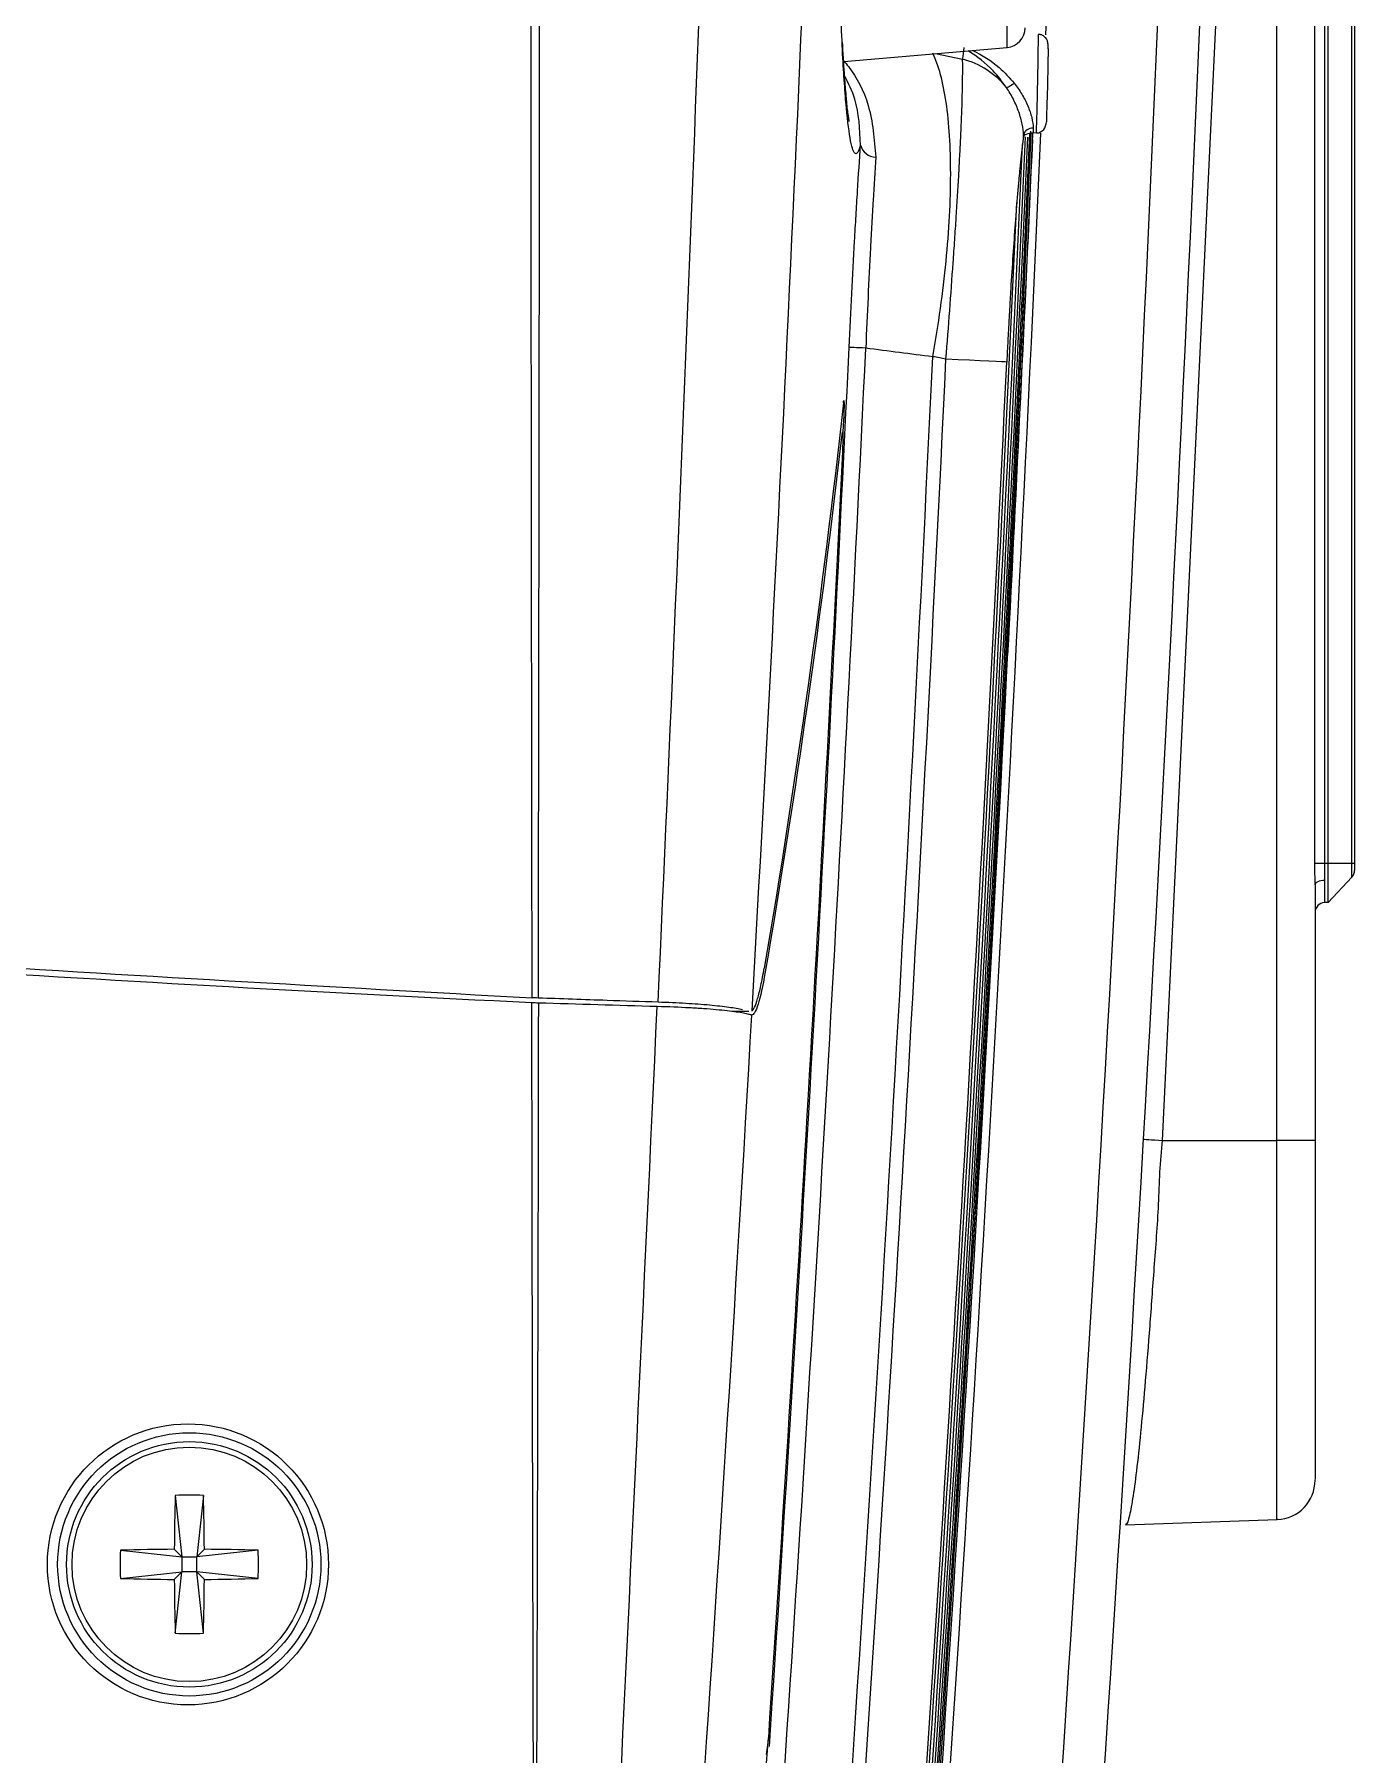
# Model space of a CAD drawing. Extents: x 14.8 to 109.8, y 1.6 to 86.6.
# Drawn here: x 51.373 to 53.378, y 5.086 to 7.7 of the extents above; entities that cross this region are included whole.
import ezdxf

# ---------------------------------------------------------------- set-up
doc = ezdxf.new("R2010")
doc.units = 0
doc.header["$MEASUREMENT"] = 0
doc.layers.add('OBJECT', color=7, linetype='CONTINUOUS')

msp = doc.modelspace()

# ---------------------------------------------------------------- linework, layer by layer
at = {"layer": 'OBJECT'}
for p, q in [((53.3783, 8.8996), (53.3783, 6.4401)), ((53.3743, 6.4401), (53.3743, 8.8297)), ((53.3324, 8.744), (53.3324, 6.4401)), ((53.3383, 6.4401), (53.3383, 8.755)), ((53.318, 6.4401), (53.318, 8.7135)), ((52.8505, 7.6801), (52.8505, 8.5267)), ((53.2604, 6.0194), (53.2604, 8.3476)), ((53.1958, 8.3172), (53.0862, 6.0194)), ((52.6008, 7.6836), (52.6005, 7.6881)), ((52.6007, 7.6698), (52.6005, 7.6762)), ((52.6007, 7.6835), (52.6007, 7.6698)), ((52.6023, 7.6584), (52.8505, 7.6801)), ((52.7418, 7.6706), (52.7829, 7.6622)), ((52.8892, 7.5485), (52.8875, 7.5107)), ((52.8951, 7.55), (52.89, 7.5499)), ((52.6021, 7.1139), (52.6012, 7.096)), ((53.3324, 6.4401), (53.318, 6.4401)), ((53.3383, 6.4401), (53.3324, 6.4401)), ((53.3383, 6.3808), (53.3383, 6.4401)), ((53.3743, 6.4401), (53.3383, 6.4401)), ((53.3743, 6.4194), (53.3743, 6.4401)), ((53.3783, 6.4401), (53.3743, 6.4401)), ((53.3783, 6.4401), (53.3783, 6.4296)), ((53.3183, 6.4077), (53.3183, 6.0194)), ((53.3328, 6.4143), (53.3328, 6.3807)), ((53.3383, 6.3808), (53.3743, 6.4194)), ((53.3383, 6.3808), (53.3328, 6.3807)), ((52.4324, 6.2157), (52.4584, 6.2157)), ((53.0862, 6.0194), (53.2604, 6.0194)), ((51.587, 5.4798), (51.5968, 5.3866)), ((51.6297, 5.4798), (51.6198, 5.3866)), ((53.0302, 5.4351), (53.2605, 5.4431)), ((51.5037, 5.3965), (51.5968, 5.3866)), ((51.5968, 5.3866), (51.5855, 5.398)), ((51.5968, 5.3866), (51.5968, 5.3636)), ((51.5968, 5.3866), (51.6198, 5.3866)), ((51.6312, 5.398), (51.6198, 5.3866)), ((51.713, 5.3965), (51.6198, 5.3866)), ((51.6198, 5.3636), (51.6198, 5.3866)), ((51.5037, 5.3538), (51.5968, 5.3636)), ((51.5855, 5.3523), (51.5968, 5.3636)), ((51.587, 5.2705), (51.5968, 5.3636)), ((51.6198, 5.3636), (51.5968, 5.3636)), ((51.6297, 5.2705), (51.6198, 5.3636)), ((51.6198, 5.3636), (51.6312, 5.3523)), ((51.713, 5.3538), (51.6198, 5.3636)), ((52.4883, 5.1114), (52.4846, 5.0861))]:
    msp.add_line(p, q, dxfattribs=at)
at = {"layer": 'OBJECT', "flags": 128}
for points in [[(52.9247, 8.0877), (52.9153, 7.8569), (52.9086, 7.6989)], [(52.6358, 7.2231), (52.6307, 7.2234), (52.626, 7.2236), (52.6217, 7.2238), (52.618, 7.224), (52.6149, 7.2241), (52.6126, 7.2242), (52.6111, 7.2243), (52.6105, 7.2243)], [(52.85, 7.2019), (52.8476, 7.2021), (52.8421, 7.2023), (52.8338, 7.2027), (52.8227, 7.2032), (52.8091, 7.2039), (52.7935, 7.2046), (52.7762, 7.2055), (52.7576, 7.2063)], [(53.3328, 6.4143), (53.33, 6.4141), (53.3272, 6.4137), (53.3247, 6.4131), (53.3225, 6.4123), (53.3207, 6.4113), (53.3194, 6.4102), (53.3186, 6.409), (53.3183, 6.4077)], [(53.2604, 5.4449), (53.2604, 5.444), (53.2604, 5.4572), (53.2604, 5.4864), (53.2604, 5.5307), (53.2604, 5.5889), (53.2604, 5.6593), (53.2604, 5.74), (53.2604, 5.8286), (53.2604, 5.9227), (53.2604, 6.0194), (53.2604, 6.0194), (53.2604, 6.0194)]]:
    msp.add_lwpolyline(points, dxfattribs=at)
at = {"layer": 'OBJECT'}
for radius in [0.2, 0.1865, 0.1782]:
    msp.add_circle((51.6083, 5.3751), radius, dxfattribs=at)
for centre, radius, start, end in [((-60.9917, 12.6251), 114.2405, 355.98942, 357.836401), ((-60.9917, 12.6251), 114.1766, 355.989295, 357.831003), ((52.8479, 7.71), 0.03, 275, 0), ((52.7501, 7.5385), 0.128, 38.9606, 75.1688), ((52.8262, 7.6738), 0.0596, 293.102, 305.9698), ((52.8886, 7.5435), 0.0137, 83.8464, 164.6372), ((52.6513, 7.5376), 0.0242, 194.3247, 269.079), ((-60.9917, 12.6251), 113.9794, 356.010306, 357.439119), ((-60.9917, 12.6251), 113.9834, 356.005474, 357.445207), ((-60.9917, 12.6251), 113.9869, 356.001114, 357.444922), ((-60.9917, 12.6251), 113.9897, 355.997229, 357.448143), ((-60.9917, 12.6251), 113.9918, 355.993817, 357.448152), ((-60.9917, 12.6251), 113.9943, 355.988397, 357.448045), ((-60.9917, 12.6251), 114.0067, 355.984279, 357.44848), ((-60.9917, 12.6251), 113.9946, 357.048722, 357.443231), ((52.7634, 7.5467), 0.112, 358.1156, 0.2064), ((-60.9917, 12.6251), 113.9748, 356.015611, 357.394814), ((-60.9917, 12.6251), 113.7305, 356.205397, 357.278121), ((-60.9917, 12.6251), 113.7558, 356.18573, 357.278121), ((-60.9917, 12.6251), 113.8783, 356.019973, 357.272599), ((-60.9917, 12.6251), 113.9708, 356.019973, 357.272599), ((-60.9917, 12.6251), 113.7285, 356.211865, 357.198226), ((53.3633, 6.4296), 0.015, 317, 0), ((53.3333, 6.3657), 0.015, 92, 180), ((53.2583, 5.5031), 0.06, 272.2642, 0.0002), ((54.961, 5.3777), 3.3756, 178.2676, 179.6562), ((51.6083, 5.0158), 0.4645, 87.3627, 92.6373), ((48.2563, 5.3777), 3.3749, 0.3439, 1.7328), ((51.9679, 5.3751), 0.4647, 177.3641, 182.6359), ((51.6058, 2.0215), 3.3766, 90.3442, 91.7324), ((51.6109, 2.0214), 3.3767, 88.2676, 89.6557), ((51.2487, 5.3751), 0.4647, 357.3641, 2.6359), ((51.6058, 8.7302), 3.378, 268.2683, 269.6559), ((54.961, 5.3725), 3.3756, 180.3438, 181.7324), ((48.2563, 5.3725), 3.3749, 358.2672, 359.6561), ((51.6109, 8.7303), 3.3781, 270.3441, 271.7317), ((51.6083, 5.735), 0.465, 267.3655, 272.6345)]:
    msp.add_arc(centre, radius, start, end, dxfattribs=at)
for centre, major_axis, start_param, end_param in [((58.5204, 45.4377), (68.1995, 0), 4.604965, 4.618535), ((55.0294, 26.2339), (34.7709, 0), 4.60227, 4.628865)]:
    msp.add_ellipse(centre, major_axis=major_axis, ratio=0.57735, start_param=start_param, end_param=end_param, dxfattribs=at)
msp.add_ellipse((51.6062, 5.3751), major_axis=(0.2135, 0), ratio=0.999949, dxfattribs=at)
for points, knots in [([(52.129, 6.236), (52.1278, 7.0411), (52.1272, 7.8462), (52.1263, 9.4565), (52.126, 10.2616), (52.1259, 11.0667)], [0, 0, 0, 0, 0.5, 0.5, 1, 1, 1, 1]), ([(52.1417, 11.0667), (52.1415, 10.2615), (52.1412, 9.4564), (52.1401, 7.846), (52.1394, 7.0408), (52.138, 6.2356)], [0, 0, 0, 0, 0.5, 0.5, 1, 1, 1, 1]), ([(52.3205, 6.2293), (52.3387, 6.6318), (52.3559, 7.0343), (52.3873, 7.8396), (52.4015, 8.2423), (52.4388, 9.4505), (52.4566, 10.2561), (52.4667, 11.0618)], [0, 0, 0, 0, 0.25, 0.25, 0.5, 0.5, 1, 1, 1, 1]), ([(52.634, 11.0623), (52.6228, 10.2542), (52.6029, 9.4462), (52.5601, 8.2344), (52.5436, 7.8306), (52.5064, 7.0232), (52.4855, 6.6196), (52.4625, 6.2161)], [0, 0, 0, 0, 0.5, 0.5, 0.75, 0.75, 1, 1, 1, 1]), ([(52.6005, 7.6762), (52.5987, 7.7145), (52.5951, 7.7936), (52.5917, 7.9582), (52.5901, 8.1531), (52.5907, 8.3743), (52.5933, 8.5807), (52.5968, 8.7608), (52.5994, 8.86), (52.6006, 8.9095)], [0, 0, 0, 0, 0.153311, 0.316852, 0.480398, 0.6442, 0.807998, 0.904, 1, 1, 1, 1]), ([(52.8951, 7.55), (52.8953, 7.5561), (52.8957, 7.569), (52.8964, 7.5954), (52.897, 7.6243), (52.8976, 7.6522), (52.8979, 7.676), (52.898, 7.6906), (52.898, 7.6987), (52.8979, 7.6988), (52.8978, 7.6989)], [0, 0, 0, 0, 0.1247171, 0.2628839, 0.4010079, 0.5390861, 0.6771444, 0.8152099, 0.9016046, 1, 1, 1, 1]), ([(52.9128, 7.6777), (52.9128, 7.6782), (52.9128, 7.6814), (52.9127, 7.6833), (52.9127, 7.6852), (52.9125, 7.6869), (52.9121, 7.6889), (52.9112, 7.6915), (52.9091, 7.6948), (52.9056, 7.6979), (52.9015, 7.6998), (52.8988, 7.6997), (52.8979, 7.6996)], [0, 0, 0, 0, 0.053294, 0.332708, 0.496765, 0.560228, 0.59991, 0.658734, 0.737354, 0.836525, 0.943804, 1, 1, 1, 1]), ([(52.6278, 7.5316), (52.6265, 7.5268), (52.6251, 7.5232), (52.6226, 7.5189), (52.6213, 7.5181), (52.6188, 7.5192), (52.6176, 7.5211), (52.6152, 7.5275), (52.614, 7.5321), (52.6106, 7.5496), (52.6084, 7.5664), (52.6054, 7.5994), (52.6044, 7.6117), (52.6025, 7.639), (52.6016, 7.6539), (52.6007, 7.6698)], [0, 0, 0, 0, 0.125, 0.125, 0.25, 0.25, 0.375, 0.375, 0.5, 0.5, 0.75, 0.75, 0.875, 0.875, 1, 1, 1, 1]), ([(52.6061, 7.6065), (52.6053, 7.6156), (52.6035, 7.6364), (52.6018, 7.6663), (52.6008, 7.683)], [0, 0, 0, 0, 0.438266, 1, 1, 1, 1]), ([(52.6022, 7.6597), (52.6047, 7.6568), (52.6205, 7.6382), (52.6447, 7.5914), (52.6487, 7.5403), (52.6509, 7.5134)], [0, 0, 0, 0, 0.078769, 0.513917, 1, 1, 1, 1]), ([(52.7376, 7.2101), (52.7464, 7.2591), (52.7532, 7.3081), (52.7624, 7.402), (52.7648, 7.4469), (52.7648, 7.5285), (52.7625, 7.5653), (52.7533, 7.6275), (52.7465, 7.6528), (52.7378, 7.6714)], [0, 0, 0, 0, 0.25, 0.25, 0.5, 0.5, 0.75, 0.75, 1, 1, 1, 1]), ([(52.7576, 7.2063), (52.7616, 7.2564), (52.7652, 7.3051), (52.7694, 7.3645), (52.7702, 7.3762), (52.7717, 7.3992), (52.7725, 7.4105), (52.7746, 7.4436), (52.7759, 7.4647), (52.7776, 7.4951), (52.7781, 7.505), (52.7791, 7.5241), (52.7796, 7.5333), (52.7808, 7.5599), (52.7815, 7.5762), (52.7825, 7.6061), (52.7828, 7.6197), (52.7831, 7.6434), (52.7831, 7.6537), (52.7829, 7.6622)], [0, 0, 0, 0, 0.25, 0.25, 0.3125, 0.3125, 0.375, 0.375, 0.5, 0.5, 0.5625, 0.5625, 0.625, 0.625, 0.75, 0.75, 0.875, 0.875, 1, 1, 1, 1]), ([(52.8496, 7.619), (52.8431, 7.6279), (52.8259, 7.6514), (52.8047, 7.6659), (52.7915, 7.6749)], [0, 0, 0, 0, 0.3814274, 1, 1, 1, 1]), ([(52.7985, 7.6755), (52.8124, 7.6679), (52.8353, 7.6552), (52.8539, 7.6339), (52.8612, 7.6256)], [0, 0, 0, 0, 0.605386, 1, 1, 1, 1]), ([(52.9128, 7.6777), (52.9128, 7.6777), (52.9128, 7.675), (52.9126, 7.6645), (52.9123, 7.6454), (52.9118, 7.6222), (52.9111, 7.5984), (52.9105, 7.5794), (52.9102, 7.5701), (52.9101, 7.5668)], [0, 0, 0, 0, 0.004531, 0.183867, 0.363197, 0.54256, 0.721992, 0.901483, 1, 1, 1, 1]), ([(52.6278, 7.5316), (52.6267, 7.5559), (52.6251, 7.5951), (52.6095, 7.6253), (52.6036, 7.6367)], [0, 0, 0, 0, 0.622312, 1, 1, 1, 1]), ([(52.6108, 7.5677), (52.6107, 7.5678), (52.6106, 7.5682), (52.6088, 7.5795), (52.6072, 7.5923), (52.6063, 7.6045), (52.6061, 7.6065)], [0, 0, 0, 0, 0.18929, 0.517184, 0.923144, 1, 1, 1, 1]), ([(52.8754, 7.5471), (52.8752, 7.5521), (52.8746, 7.5575), (52.8723, 7.5693), (52.8705, 7.5756), (52.8661, 7.5882), (52.8633, 7.5947), (52.857, 7.6071), (52.8535, 7.6132), (52.8496, 7.619)], [0, 0, 0, 0, 0.25, 0.25, 0.5, 0.5, 0.75, 0.75, 1, 1, 1, 1]), ([(52.8612, 7.6256), (52.8655, 7.6202), (52.8694, 7.6147), (52.8763, 7.6032), (52.8794, 7.5971), (52.8845, 7.5852), (52.8865, 7.5791), (52.8892, 7.5676), (52.8899, 7.5621), (52.8901, 7.5571)], [0, 0, 0, 0, 0.25, 0.25, 0.5, 0.5, 0.75, 0.75, 1, 1, 1, 1]), ([(52.8954, 7.55), (52.8996, 7.5501), (52.9035, 7.5523), (52.9086, 7.5587), (52.91, 7.5628), (52.9101, 7.5668)], [0, 0, 0, 0, 0.5, 0.5, 1, 1, 1, 1]), ([(52.6105, 7.2243), (52.6131, 7.2795), (52.6159, 7.3333), (52.6196, 7.3987), (52.6203, 7.4117), (52.6218, 7.437), (52.6226, 7.4494), (52.6248, 7.486), (52.6263, 7.5093), (52.6278, 7.5316)], [0, 0, 0, 0, 0.5, 0.5, 0.625, 0.625, 0.75, 0.75, 1, 1, 1, 1]), ([(52.7716, 5.4321), (52.7903, 5.7163), (52.8368, 6.4227), (52.8681, 7.13), (52.8868, 7.5528)], [0, 0, 0, 0, 0.4022948, 1, 1, 1, 1]), ([(52.8739, 7.5324), (52.8737, 7.5309), (52.8733, 7.5277), (52.8727, 7.5224), (52.872, 7.5165), (52.8713, 7.51), (52.8705, 7.5028), (52.8698, 7.495), (52.8689, 7.4864), (52.8681, 7.4772), (52.8672, 7.4671), (52.8662, 7.4563), (52.8656, 7.4485), (52.8653, 7.4446)], [0, 0, 0, 0, 0.075453, 0.154007, 0.235787, 0.320892, 0.409165, 0.500398, 0.594378, 0.691167, 0.790915, 0.89379, 1, 1, 1, 1]), ([(52.8753, 7.543), (52.8751, 7.5414), (52.8746, 7.5381), (52.8742, 7.5343), (52.8739, 7.5325)], [0, 0, 0, 0, 0.501561, 1, 1, 1, 1]), ([(52.89, 7.5499), (52.886, 7.5498), (52.8822, 7.549), (52.8771, 7.5469), (52.8756, 7.5456), (52.8754, 7.5443)], [0, 0, 0, 0, 0.5, 0.5, 1, 1, 1, 1]), ([(52.6509, 7.5134), (52.6495, 7.4923), (52.6482, 7.4702), (52.6462, 7.4358), (52.6456, 7.424), (52.6443, 7.4001), (52.6436, 7.3878), (52.6404, 7.326), (52.638, 7.2753), (52.6358, 7.2231)], [0, 0, 0, 0, 0.25, 0.25, 0.375, 0.375, 0.5, 0.5, 1, 1, 1, 1]), ([(52.8653, 7.4446), (52.8651, 7.442), (52.8647, 7.4368), (52.864, 7.4288), (52.8634, 7.4205), (52.8618, 7.4), (52.8593, 7.365), (52.8566, 7.3233), (52.8547, 7.291), (52.8535, 7.2691), (52.8523, 7.2469), (52.8511, 7.2245), (52.8504, 7.2095), (52.85, 7.2019)], [0, 0, 0, 0, 0.039449, 0.078931, 0.118479, 0.158129, 0.368677, 0.578916, 0.663202, 0.747119, 0.831, 0.915183, 1, 1, 1, 1]), ([(52.6018, 7.14), (52.602, 7.1415), (52.6022, 7.1438), (52.6024, 7.1436), (52.6025, 7.1435)], [0, 0, 0, 0, 0.6522594, 1, 1, 1, 1]), ([(52.6026, 7.1436), (52.6028, 7.1424), (52.6029, 7.1388), (52.6027, 7.128), (52.6024, 7.1211), (52.6021, 7.1139)], [0, 0, 0, 0, 0.5, 0.5, 1, 1, 1, 1]), ([(52.6008, 7.066), (52.601, 7.07), (52.6012, 7.0739), (52.6014, 7.0811), (52.6015, 7.0845), (52.6016, 7.0928), (52.6015, 7.096), (52.6012, 7.096)], [0, 0, 0, 0, 0.25, 0.25, 0.5, 0.5, 1, 1, 1, 1]), ([(53.3183, 6.4077), (53.3183, 6.4129), (53.3182, 6.4183), (53.3181, 6.4291), (53.318, 6.4346), (53.318, 6.4401)], [0, 0, 0, 0, 0.5, 0.5, 1, 1, 1, 1]), ([(53.3324, 6.4401), (53.3324, 6.4356), (53.3325, 6.4312), (53.3327, 6.4226), (53.3328, 6.4183), (53.3328, 6.4143)], [0, 0, 0, 0, 0.5, 0.5, 1, 1, 1, 1]), ([(52.4831, 6.2752), (52.4793, 6.2535), (52.4757, 6.2372), (52.4705, 6.2206), (52.4688, 6.2164), (52.4654, 6.211), (52.4638, 6.2097), (52.4623, 6.2098)], [0, 0, 0, 0, 0.5, 0.5, 0.75, 0.75, 1, 1, 1, 1]), ([(52.4625, 6.2161), (52.4654, 6.2176), (52.4684, 6.2239), (52.4732, 6.2402), (52.4749, 6.2468), (52.4782, 6.2623), (52.4799, 6.2712), (52.4816, 6.2812)], [0, 0, 0, 0, 0.5, 0.5, 0.75, 0.75, 1, 1, 1, 1]), ([(52.3205, 6.2293), (52.2947, 6.2301), (52.2688, 6.231), (52.2429, 6.2319), (52.208, 6.2332), (52.173, 6.2344), (52.138, 6.2356)], [0.000868146, 0.000868146, 0.000868146, 0.000868146, 0.002973766, 0.002973766, 0.002973766, 0.00582047, 0.00582047, 0.00582047, 0.00582047]), ([(52.3189, 6.2232), (52.3363, 6.2226), (52.3525, 6.222), (52.3751, 6.2208), (52.3824, 6.2203), (52.3961, 6.2194), (52.409, 6.2183), (52.4201, 6.2172), (52.4304, 6.2161), (52.4351, 6.2155), (52.4474, 6.2137), (52.4536, 6.2124), (52.4575, 6.2111)], [0, 0, 0, 0, 0.25, 0.25, 0.375, 0.375, 0.5, 0.625, 0.625, 0.75, 0.75, 1, 1, 1, 1]), ([(52.4486, 6.2177), (52.4459, 6.2183), (52.4427, 6.219), (52.4357, 6.2202), (52.4281, 6.2214), (52.419, 6.2225), (52.4092, 6.2236), (52.404, 6.2242), (52.3875, 6.2257), (52.3754, 6.2266), (52.3493, 6.2281), (52.3352, 6.2287), (52.3205, 6.2293)], [0, 0, 0, 0, 0.125, 0.125, 0.25, 0.375, 0.375, 0.5, 0.5, 0.75, 0.75, 1, 1, 1, 1]), ([(53.0862, 6.0194), (53.0862, 6.0194), (53.0822, 5.9873), (53.0811, 5.9212), (53.0734, 5.826), (53.0671, 5.7352), (53.0605, 5.6533), (53.054, 5.5811), (53.0478, 5.522), (53.0418, 5.4763), (53.0364, 5.4475), (53.0324, 5.4343), (53.0305, 5.4364), (53.0301, 5.4369)], [0, 0, 0, 0, 0.000003, 0.105991, 0.215053, 0.321044, 0.430108, 0.536077, 0.645119, 0.751059, 0.860073, 0.966002, 1, 1, 1, 1]), ([(53.0573, 6.0212), (53.0572, 6.0212), (53.0602, 6.021), (53.0709, 6.0203), (53.0785, 6.0199), (53.0862, 6.0194)], [0, 0, 0, 0, 0.5, 0.5, 1, 1, 1, 1]), ([(53.3183, 6.0194), (53.3183, 6.0194), (53.3168, 6.0194), (53.3111, 6.0194), (53.3068, 6.0194), (53.2962, 6.0194), (53.2897, 6.0194), (53.2757, 6.0194), (53.2681, 6.0194), (53.2604, 6.0194)], [0, 0, 0, 0, 0.25, 0.25, 0.5, 0.5, 0.75, 0.75, 1, 1, 1, 1]), ([(53.3183, 6.0194), (53.3183, 5.9908), (53.3183, 5.9327), (53.3183, 5.8484), (53.3183, 5.7682), (53.3183, 5.6959), (53.3183, 5.6321), (53.3183, 5.5799), (53.3183, 5.5396), (53.3183, 5.5141), (53.3183, 5.5024), (53.3183, 5.5043), (53.3183, 5.5047)], [0, 0, 0, 0, 0.105846, 0.214758, 0.320605, 0.429526, 0.535293, 0.64413, 0.749865, 0.858664, 0.964461, 1, 1, 1, 1])]:
    msp.add_open_spline(points, degree=3, knots=knots, dxfattribs=at)
for points in [[(52.7829, 7.6622), (52.7837, 7.6678), (52.7846, 7.6737), (52.7854, 7.6798)], [(52.8901, 7.5571), (52.8902, 7.5546), (52.8901, 7.5521), (52.89, 7.5499)], [(52.8754, 7.5443), (52.8754, 7.5452), (52.8754, 7.5461), (52.8754, 7.5471)], [(52.8954, 7.55), (52.8953, 7.55), (52.8952, 7.55), (52.8951, 7.55)], [(52.7376, 7.2101), (52.704, 7.2141), (52.67, 7.2184), (52.6358, 7.2231)], [(52.5851, 4.625), (52.6457, 5.4861), (52.6966, 6.3479), (52.7376, 7.2101)], [(52.7576, 7.2063), (52.7509, 7.2076), (52.7443, 7.2089), (52.7376, 7.2101)], [(52.6018, 7.14), (52.5704, 6.8534), (52.5303, 6.5671), (52.4816, 6.2812)], [(52.5993, 7.0921), (52.5684, 6.8195), (52.5297, 6.5472), (52.4831, 6.2752)], [(52.6001, 7.096), (52.5999, 7.096), (52.5996, 7.0947), (52.5993, 7.0921)], [(52.1315, 4.8727), (52.1301, 5.3248), (52.1293, 5.7768), (52.1286, 6.2289)], [(52.1286, 6.2289), (52.1317, 6.2287), (52.135, 6.2286), (52.1385, 6.2285)], [(52.138, 6.2356), (52.1349, 6.2357), (52.1319, 6.2358), (52.129, 6.236)], [(52.1385, 6.2285), (52.1377, 5.7766), (52.1367, 5.3246), (52.1352, 4.8727)], [(52.1385, 6.2285), (52.1987, 6.2267), (52.2589, 6.2249), (52.3189, 6.2232)], [(52.2573, 4.9127), (52.2779, 5.3495), (52.299, 5.7863), (52.3189, 6.2232)], [(52.4623, 6.2098), (52.4374, 5.7735), (52.4098, 5.3373), (52.3796, 4.9013)], [(52.4623, 6.2098), (52.4615, 6.2099), (52.4599, 6.2103), (52.4575, 6.2111)], [(52.3739, 3.8911), (52.4156, 4.2969), (52.4537, 4.7036), (52.4883, 5.1114)]]:
    msp.add_open_spline(points, degree=3, dxfattribs=at)

doc.saveas('drawing.dxf')
